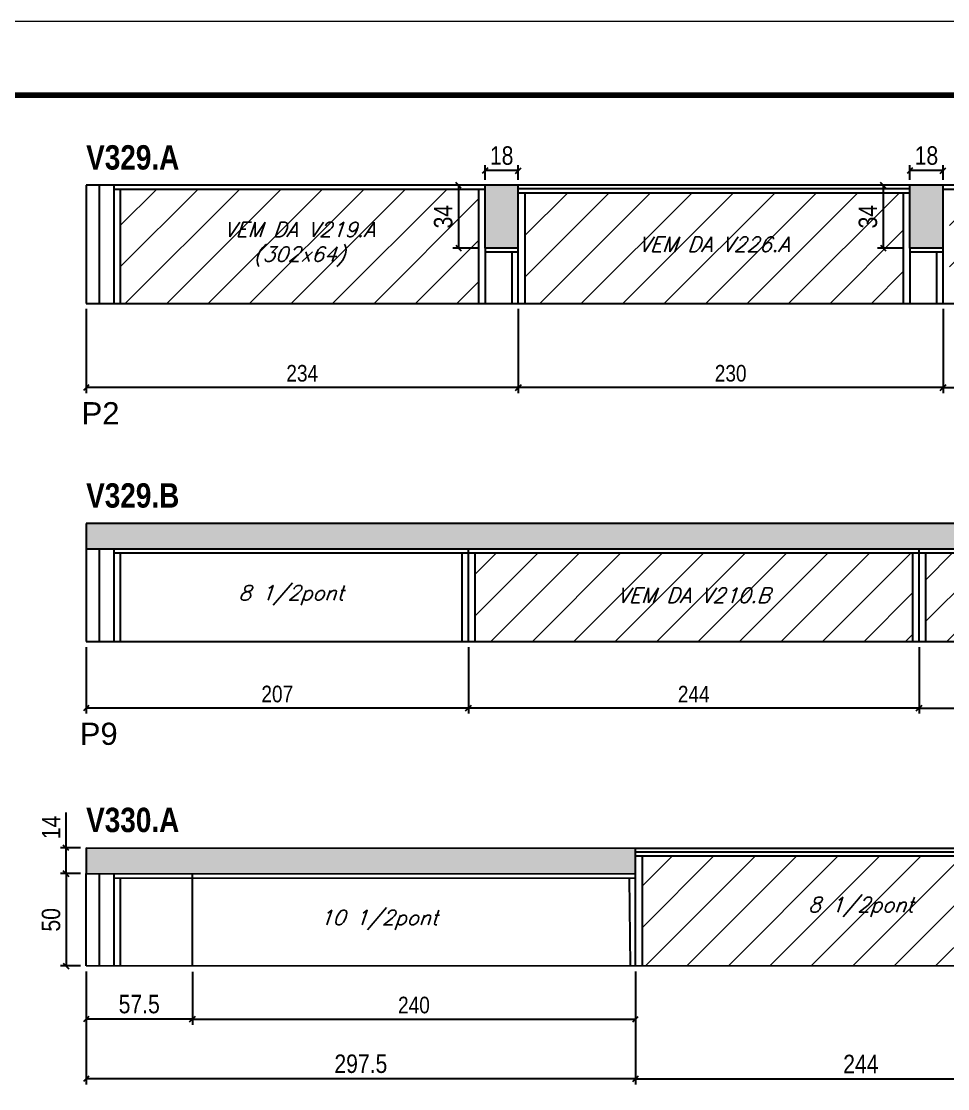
# Model space of a CAD drawing. Extents: x 2603 to 22413, y 1253 to 30260.
# Drawn here: x 15206 to 15708, y 23548 to 24126 of the extents above; entities that cross this region are included whole.
import ezdxf

# ---------------------------------------------------------------- set-up
doc = ezdxf.new("R2010")
doc.units = 0
doc.linetypes.add('DASHED', pattern=[0.75, 0.5, -0.25])
for name, color, linetype in [('5', 5, 'Continuous'), ('COTA', 241, 'Continuous'), ('NOMENCLATURA', 7, 'Continuous'), ('Painéis', 200, 'Continuous'), ('SARR_2.2x7', 40, 'Continuous'), ('SARR_3.5x7', 81, 'Continuous'), ('texto', 7, 'Continuous')]:
    doc.layers.add(name, color=color, linetype=linetype)
for name, color, linetype, lineweight in [('Folhas', 255, 'Continuous', 9), ('Hachura', 251, 'Continuous', 9), ('SARRAFO DE PRESSAO', 251, 'DASHED', 9)]:
    doc.layers.add(name, color=color, linetype=linetype, lineweight=lineweight)
doc.styles.add('COTA TECNICA', font='techl___.ttf', dxfattribs={"height": 10})
doc.styles.add('COTA TECNICA-50', font='techl___.ttf', dxfattribs={"height": 9})
doc.styles.add('Romans', font='romans.shx')
doc.styles.get("Standard").update_dxf_attribs({"font": 'arial.ttf'})
doc.styles.add('TECNICA', font='techb___.ttf', dxfattribs={"height": 10})
doc.dimstyles.new('COTA PAINEL-50', dxfattribs={"dimtxt": 9, "dimasz": 3, "dimexe": 3, "dimexo": 3, "dimgap": 3, "dimtad": 1, "dimdec": 1, "dimzin": 12, "dimdsep": 46, "dimtxsty": 'COTA TECNICA-50', "dimblk1": 'OBLIQUE', "dimblk2": 'OBLIQUE', "dimsah": 1, "dimcen": 0.9, "dimclrd": 4, "dimclre": 4, "dimclrt": 240, "dimadec": 1, "dimazin": 3, "dimtfac": 1, "dimtdec": 1, "dimtmove": 0, "dimatfit": 3, "dimfxl": 1, "dimtolj": 1, "dimtzin": 12, "dimarcsym": 0})
doc.dimstyles.new('PAINEL', dxfattribs={"dimtxt": 10, "dimasz": 3, "dimexe": 3, "dimexo": 3, "dimgap": 3, "dimtad": 1, "dimdec": 1, "dimzin": 12, "dimdsep": 46, "dimtxsty": 'COTA TECNICA', "dimblk1": 'OBLIQUE', "dimblk2": 'OBLIQUE', "dimsah": 1, "dimcen": 0.9, "dimclrd": 4, "dimclre": 4, "dimclrt": 240, "dimadec": 1, "dimazin": 3, "dimtfac": 1, "dimtdec": 1, "dimtmove": 0, "dimatfit": 3, "dimfxl": 1, "dimtolj": 1, "dimtzin": 12, "dimarcsym": 0})

# ---------------------------------------------------------------- blocks, each defined once
blk = doc.blocks.new('9999999999')
at = {"layer": 'Folhas'}
blk.add_lwpolyline([(98138.98, 34190.21), (99623.98, 34190.21), (99623.98, 35240.21), (98138.98, 35240.21)], close=True, dxfattribs=at)
at = {"layer": 'Folhas', "color": 30, "const_width": 3}
blk.add_lwpolyline([(98213.98, 34230.21), (99583.98, 34230.21), (99583.98, 35200.21), (98213.98, 35200.21)], close=True, dxfattribs=at)
blk = doc.blocks.new('_Oblique')
at = {"color": 0, "linetype": 'ByBlock', "lineweight": -2}
blk.add_line((-0.5, -0.5), (0.5, 0.5), dxfattribs=at)
blk = doc.blocks.new('*D167')
at = {"layer": 'COTA', "color": 4, "linetype": 'ByBlock', "lineweight": -2, "transparency": 16777216}
for p, q in [((15475.47, 23970.5), (15475.47, 23924.91)), ((15705.47, 23970.5), (15705.47, 23924.91)), ((15705.47, 23927.91), (15475.47, 23927.91))]:
    blk.add_line(p, q, dxfattribs=at)
at = {"layer": 'Defpoints', "color": 0, "linetype": 'ByBlock', "transparency": 16777216}
for p in [(15475.47, 23973.5), (15705.47, 23973.5), (15475.47, 23927.91)]:
    blk.add_point(p, dxfattribs=at)
at = {"layer": 'COTA', "color": 4, "linetype": 'ByBlock', "lineweight": -2, "transparency": 16777216, "xscale": 3, "yscale": 3, "zscale": 3, "rotation": 180}
blk.add_blockref('_Oblique', (15475.47, 23927.91), dxfattribs=at)
at = {"layer": 'COTA', "color": 4, "linetype": 'ByBlock', "lineweight": -2, "transparency": 16777216, "xscale": 3, "yscale": 3, "zscale": 3}
blk.add_blockref('_Oblique', (15705.47, 23927.91), dxfattribs=at)
at = {"layer": 'COTA', "color": 240, "linetype": 'ByBlock', "transparency": 16777216, "insert": (15590.47, 23935.61), "char_height": 9, "attachment_point": 5, "style": 'COTA TECNICA-50'}
blk.add_mtext('\\A1;230', dxfattribs=at)
blk = doc.blocks.new('*D1072')
at = {"layer": 'COTA', "color": 4, "linetype": 'ByBlock', "lineweight": -2, "transparency": 16777216}
for p, q in [((15241.47, 23970.5), (15241.47, 23924.91)), ((15475.47, 23970.5), (15475.47, 23924.91)), ((15475.47, 23927.91), (15241.47, 23927.91))]:
    blk.add_line(p, q, dxfattribs=at)
at = {"layer": 'Defpoints', "color": 0, "linetype": 'ByBlock', "transparency": 16777216}
for p in [(15241.47, 23973.5), (15475.47, 23973.5), (15241.47, 23927.91)]:
    blk.add_point(p, dxfattribs=at)
at = {"layer": 'COTA', "color": 4, "linetype": 'ByBlock', "lineweight": -2, "transparency": 16777216, "xscale": 3, "yscale": 3, "zscale": 3, "rotation": 180}
blk.add_blockref('_Oblique', (15241.47, 23927.91), dxfattribs=at)
at = {"layer": 'COTA', "color": 4, "linetype": 'ByBlock', "lineweight": -2, "transparency": 16777216, "xscale": 3, "yscale": 3, "zscale": 3}
blk.add_blockref('_Oblique', (15475.47, 23927.91), dxfattribs=at)
at = {"layer": 'COTA', "color": 240, "linetype": 'ByBlock', "transparency": 16777216, "insert": (15358.47, 23935.61), "char_height": 9, "attachment_point": 5, "style": 'COTA TECNICA-50'}
blk.add_mtext('\\A1;234', dxfattribs=at)
blk = doc.blocks.new('*D899')
at = {"layer": 'COTA', "color": 4, "linetype": 'ByBlock', "lineweight": -2, "transparency": 16777216}
for p, q in [((15705.47, 23970.5), (15705.47, 23924.91)), ((15921.47, 23970.5), (15921.47, 23924.91)), ((15705.47, 23927.91), (15921.47, 23927.91))]:
    blk.add_line(p, q, dxfattribs=at)
at = {"layer": 'Defpoints', "color": 0, "linetype": 'ByBlock', "transparency": 16777216}
for p in [(15705.47, 23973.5), (15921.47, 23973.5), (15921.47, 23927.91)]:
    blk.add_point(p, dxfattribs=at)
at = {"layer": 'COTA', "color": 4, "linetype": 'ByBlock', "lineweight": -2, "transparency": 16777216, "xscale": 3, "yscale": 3, "zscale": 3, "rotation": 180}
blk.add_blockref('_Oblique', (15705.47, 23927.91), dxfattribs=at)
at = {"layer": 'COTA', "color": 4, "linetype": 'ByBlock', "lineweight": -2, "transparency": 16777216, "xscale": 3, "yscale": 3, "zscale": 3}
blk.add_blockref('_Oblique', (15921.47, 23927.91), dxfattribs=at)
at = {"layer": 'COTA', "color": 240, "linetype": 'ByBlock', "transparency": 16777216, "insert": (15813.47, 23936.02), "char_height": 10, "attachment_point": 5, "style": 'COTA TECNICA'}
blk.add_mtext('\\A1;216', dxfattribs=at)
blk = doc.blocks.new('*D901')
at = {"layer": 'COTA', "color": 4, "linetype": 'ByBlock', "lineweight": -2, "transparency": 16777216}
for p, q in [((15454.47, 24037.5), (15440.07, 24037.5)), ((15443.07, 24037.5), (15443.07, 24003.5)), ((15454.47, 24003.5), (15440.07, 24003.5))]:
    blk.add_line(p, q, dxfattribs=at)
at = {"layer": 'Defpoints', "color": 0, "linetype": 'ByBlock', "transparency": 16777216}
for p in [(15457.47, 24037.5), (15443.07, 24003.5), (15457.47, 24003.5)]:
    blk.add_point(p, dxfattribs=at)
at = {"layer": 'COTA', "color": 4, "linetype": 'ByBlock', "lineweight": -2, "transparency": 16777216, "xscale": 3, "yscale": 3, "zscale": 3}
for p, rotation in [((15443.07, 24037.5), 90), ((15443.07, 24003.5), 270)]:
    blk.add_blockref('_Oblique', p, dxfattribs=dict(at, rotation=rotation))
at = {"layer": 'COTA', "color": 240, "linetype": 'ByBlock', "transparency": 16777216, "insert": (15434.85, 24020.5), "char_height": 10, "attachment_point": 5, "rotation": 90, "style": 'COTA TECNICA'}
blk.add_mtext('\\A1;34', dxfattribs=at)
blk = doc.blocks.new('*D902')
at = {"layer": 'COTA', "color": 4, "linetype": 'ByBlock', "lineweight": -2, "transparency": 16777216}
for p, q in [((15457.47, 24040.5), (15457.47, 24048.45)), ((15475.47, 24045.45), (15457.47, 24045.45)), ((15475.47, 24040.5), (15475.47, 24048.45))]:
    blk.add_line(p, q, dxfattribs=at)
at = {"layer": 'Defpoints', "color": 0, "linetype": 'ByBlock', "transparency": 16777216}
for p in [(15457.47, 24045.45), (15457.47, 24037.5), (15475.47, 24037.5)]:
    blk.add_point(p, dxfattribs=at)
at = {"layer": 'COTA', "color": 4, "linetype": 'ByBlock', "lineweight": -2, "transparency": 16777216, "xscale": 3, "yscale": 3, "zscale": 3, "rotation": 180}
blk.add_blockref('_Oblique', (15457.47, 24045.45), dxfattribs=at)
at = {"layer": 'COTA', "color": 4, "linetype": 'ByBlock', "lineweight": -2, "transparency": 16777216, "xscale": 3, "yscale": 3, "zscale": 3}
blk.add_blockref('_Oblique', (15475.47, 24045.45), dxfattribs=at)
at = {"layer": 'COTA', "color": 240, "linetype": 'ByBlock', "transparency": 16777216, "insert": (15466.47, 24053.54), "char_height": 10, "attachment_point": 5, "style": 'COTA TECNICA'}
blk.add_mtext('\\A1;18', dxfattribs=at)
blk = doc.blocks.new('*D117')
at = {"layer": 'COTA', "color": 4, "linetype": 'ByBlock', "lineweight": -2, "transparency": 16777216}
for p, q in [((15684.47, 24037.5), (15670.07, 24037.5)), ((15673.07, 24037.5), (15673.07, 24003.5)), ((15684.47, 24003.5), (15670.07, 24003.5))]:
    blk.add_line(p, q, dxfattribs=at)
at = {"layer": 'Defpoints', "color": 0, "linetype": 'ByBlock', "transparency": 16777216}
for p in [(15687.47, 24037.5), (15673.07, 24003.5), (15687.47, 24003.5)]:
    blk.add_point(p, dxfattribs=at)
at = {"layer": 'COTA', "color": 4, "linetype": 'ByBlock', "lineweight": -2, "transparency": 16777216, "xscale": 3, "yscale": 3, "zscale": 3}
for p, rotation in [((15673.07, 24037.5), 90), ((15673.07, 24003.5), 270)]:
    blk.add_blockref('_Oblique', p, dxfattribs=dict(at, rotation=rotation))
at = {"layer": 'COTA', "color": 240, "linetype": 'ByBlock', "transparency": 16777216, "insert": (15664.85, 24020.5), "char_height": 10, "attachment_point": 5, "rotation": 90, "style": 'COTA TECNICA'}
blk.add_mtext('\\A1;34', dxfattribs=at)
blk = doc.blocks.new('*D903')
at = {"layer": 'COTA', "color": 4, "linetype": 'ByBlock', "lineweight": -2, "transparency": 16777216}
for p, q in [((15687.47, 24040.5), (15687.47, 24048.45)), ((15705.47, 24045.45), (15687.47, 24045.45)), ((15705.47, 24040.5), (15705.47, 24048.45))]:
    blk.add_line(p, q, dxfattribs=at)
at = {"layer": 'Defpoints', "color": 0, "linetype": 'ByBlock', "transparency": 16777216}
for p in [(15687.47, 24045.45), (15687.47, 24037.5), (15705.47, 24037.5)]:
    blk.add_point(p, dxfattribs=at)
at = {"layer": 'COTA', "color": 4, "linetype": 'ByBlock', "lineweight": -2, "transparency": 16777216, "xscale": 3, "yscale": 3, "zscale": 3, "rotation": 180}
blk.add_blockref('_Oblique', (15687.47, 24045.45), dxfattribs=at)
at = {"layer": 'COTA', "color": 4, "linetype": 'ByBlock', "lineweight": -2, "transparency": 16777216, "xscale": 3, "yscale": 3, "zscale": 3}
blk.add_blockref('_Oblique', (15705.47, 24045.45), dxfattribs=at)
at = {"layer": 'COTA', "color": 240, "linetype": 'ByBlock', "transparency": 16777216, "insert": (15696.47, 24053.54), "char_height": 10, "attachment_point": 5, "style": 'COTA TECNICA'}
blk.add_mtext('\\A1;18', dxfattribs=at)
blk = doc.blocks.new('*D118')
at = {"layer": 'COTA', "color": 4, "linetype": 'ByBlock', "lineweight": -2, "transparency": 16777216}
for p, q in [((15448.47, 23787.37), (15448.47, 23751.28)), ((15692.47, 23787.37), (15692.47, 23751.28)), ((15692.47, 23754.28), (15448.47, 23754.28))]:
    blk.add_line(p, q, dxfattribs=at)
at = {"layer": 'Defpoints', "color": 0, "linetype": 'ByBlock', "transparency": 16777216}
for p in [(15448.47, 23790.37), (15692.47, 23790.37), (15448.47, 23754.28)]:
    blk.add_point(p, dxfattribs=at)
at = {"layer": 'COTA', "color": 4, "linetype": 'ByBlock', "lineweight": -2, "transparency": 16777216, "xscale": 3, "yscale": 3, "zscale": 3, "rotation": 180}
blk.add_blockref('_Oblique', (15448.47, 23754.28), dxfattribs=at)
at = {"layer": 'COTA', "color": 4, "linetype": 'ByBlock', "lineweight": -2, "transparency": 16777216, "xscale": 3, "yscale": 3, "zscale": 3}
blk.add_blockref('_Oblique', (15692.47, 23754.28), dxfattribs=at)
at = {"layer": 'COTA', "color": 240, "linetype": 'ByBlock', "transparency": 16777216, "insert": (15570.47, 23761.85), "char_height": 9, "attachment_point": 5, "style": 'COTA TECNICA-50'}
blk.add_mtext('\\A1;244', dxfattribs=at)
blk = doc.blocks.new('*D904')
at = {"layer": 'COTA', "color": 4, "linetype": 'ByBlock', "lineweight": -2, "transparency": 16777216}
for p, q in [((15241.47, 23787.37), (15241.47, 23751.28)), ((15448.47, 23787.37), (15448.47, 23751.28)), ((15448.47, 23754.28), (15241.47, 23754.28))]:
    blk.add_line(p, q, dxfattribs=at)
at = {"layer": 'Defpoints', "color": 0, "linetype": 'ByBlock', "transparency": 16777216}
for p in [(15241.47, 23790.37), (15448.47, 23790.37), (15241.47, 23754.28)]:
    blk.add_point(p, dxfattribs=at)
at = {"layer": 'COTA', "color": 4, "linetype": 'ByBlock', "lineweight": -2, "transparency": 16777216, "xscale": 3, "yscale": 3, "zscale": 3, "rotation": 180}
blk.add_blockref('_Oblique', (15241.47, 23754.28), dxfattribs=at)
at = {"layer": 'COTA', "color": 4, "linetype": 'ByBlock', "lineweight": -2, "transparency": 16777216, "xscale": 3, "yscale": 3, "zscale": 3}
blk.add_blockref('_Oblique', (15448.47, 23754.28), dxfattribs=at)
at = {"layer": 'COTA', "color": 240, "linetype": 'ByBlock', "transparency": 16777216, "insert": (15344.97, 23761.87), "char_height": 9, "attachment_point": 5, "style": 'COTA TECNICA-50'}
blk.add_mtext('\\A1;207', dxfattribs=at)
blk = doc.blocks.new('*D905')
at = {"layer": 'COTA', "color": 4, "linetype": 'ByBlock', "lineweight": -2, "transparency": 16777216}
for p, q in [((15692.47, 23787.37), (15692.47, 23751.28)), ((15936.47, 23787.37), (15936.47, 23751.28)), ((15692.47, 23754.28), (15936.47, 23754.28))]:
    blk.add_line(p, q, dxfattribs=at)
at = {"layer": 'Defpoints', "color": 0, "linetype": 'ByBlock', "transparency": 16777216}
for p in [(15692.47, 23790.37), (15936.47, 23790.37), (15936.47, 23754.28)]:
    blk.add_point(p, dxfattribs=at)
at = {"layer": 'COTA', "color": 4, "linetype": 'ByBlock', "lineweight": -2, "transparency": 16777216, "xscale": 3, "yscale": 3, "zscale": 3, "rotation": 180}
blk.add_blockref('_Oblique', (15692.47, 23754.28), dxfattribs=at)
at = {"layer": 'COTA', "color": 4, "linetype": 'ByBlock', "lineweight": -2, "transparency": 16777216, "xscale": 3, "yscale": 3, "zscale": 3}
blk.add_blockref('_Oblique', (15936.47, 23754.28), dxfattribs=at)
at = {"layer": 'COTA', "color": 240, "linetype": 'ByBlock', "transparency": 16777216, "insert": (15814.47, 23762.35), "char_height": 10, "attachment_point": 5, "style": 'COTA TECNICA'}
blk.add_mtext('\\A1;244', dxfattribs=at)
blk = doc.blocks.new('*D119')
at = {"layer": 'COTA', "color": 4, "linetype": 'ByBlock', "lineweight": -2, "transparency": 16777216}
for p, q in [((15298.97, 23611.48), (15298.97, 23582.8)), ((15538.97, 23611.48), (15538.97, 23582.8)), ((15298.97, 23585.8), (15538.97, 23585.8))]:
    blk.add_line(p, q, dxfattribs=at)
at = {"layer": 'Defpoints', "color": 0, "linetype": 'ByBlock', "transparency": 16777216}
for p in [(15298.97, 23614.48), (15538.97, 23614.48), (15538.97, 23585.8)]:
    blk.add_point(p, dxfattribs=at)
at = {"layer": 'COTA', "color": 4, "linetype": 'ByBlock', "lineweight": -2, "transparency": 16777216, "xscale": 3, "yscale": 3, "zscale": 3, "rotation": 180}
blk.add_blockref('_Oblique', (15298.97, 23585.8), dxfattribs=at)
at = {"layer": 'COTA', "color": 4, "linetype": 'ByBlock', "lineweight": -2, "transparency": 16777216, "xscale": 3, "yscale": 3, "zscale": 3}
blk.add_blockref('_Oblique', (15538.97, 23585.8), dxfattribs=at)
at = {"layer": 'COTA', "color": 240, "linetype": 'ByBlock', "transparency": 16777216, "insert": (15418.97, 23593.39), "char_height": 9, "attachment_point": 5, "style": 'COTA TECNICA-50'}
blk.add_mtext('\\A1;240', dxfattribs=at)
blk = doc.blocks.new('*D909')
at = {"layer": 'COTA', "color": 4, "linetype": 'ByBlock', "lineweight": -2, "transparency": 16777216}
for p, q in [((15241.47, 23611.61), (15241.47, 23582.8)), ((15298.97, 23611.48), (15298.97, 23582.8)), ((15298.97, 23585.8), (15241.47, 23585.8))]:
    blk.add_line(p, q, dxfattribs=at)
at = {"layer": 'Defpoints', "color": 0, "linetype": 'ByBlock', "transparency": 16777216}
for p in [(15241.47, 23614.61), (15298.97, 23614.48), (15241.47, 23585.8)]:
    blk.add_point(p, dxfattribs=at)
at = {"layer": 'COTA', "color": 4, "linetype": 'ByBlock', "lineweight": -2, "transparency": 16777216, "xscale": 3, "yscale": 3, "zscale": 3, "rotation": 180}
blk.add_blockref('_Oblique', (15241.47, 23585.8), dxfattribs=at)
at = {"layer": 'COTA', "color": 4, "linetype": 'ByBlock', "lineweight": -2, "transparency": 16777216, "xscale": 3, "yscale": 3, "zscale": 3}
blk.add_blockref('_Oblique', (15298.97, 23585.8), dxfattribs=at)
at = {"layer": 'COTA', "color": 240, "linetype": 'ByBlock', "transparency": 16777216, "insert": (15270.22, 23593.9), "char_height": 10, "attachment_point": 5, "style": 'COTA TECNICA'}
blk.add_mtext('\\A1;57.5', dxfattribs=at)
blk = doc.blocks.new('*D910')
at = {"layer": 'COTA', "color": 4, "linetype": 'ByBlock', "lineweight": -2, "transparency": 16777216}
for p, q in [((15241.47, 23611.61), (15241.47, 23550.45)), ((15538.97, 23611.48), (15538.97, 23550.45)), ((15538.97, 23553.45), (15241.47, 23553.45))]:
    blk.add_line(p, q, dxfattribs=at)
at = {"layer": 'Defpoints', "color": 0, "linetype": 'ByBlock', "transparency": 16777216}
for p in [(15241.47, 23614.61), (15538.97, 23614.48), (15241.47, 23553.45)]:
    blk.add_point(p, dxfattribs=at)
at = {"layer": 'COTA', "color": 4, "linetype": 'ByBlock', "lineweight": -2, "transparency": 16777216, "xscale": 3, "yscale": 3, "zscale": 3, "rotation": 180}
blk.add_blockref('_Oblique', (15241.47, 23553.45), dxfattribs=at)
at = {"layer": 'COTA', "color": 4, "linetype": 'ByBlock', "lineweight": -2, "transparency": 16777216, "xscale": 3, "yscale": 3, "zscale": 3}
blk.add_blockref('_Oblique', (15538.97, 23553.45), dxfattribs=at)
at = {"layer": 'COTA', "color": 240, "linetype": 'ByBlock', "transparency": 16777216, "insert": (15390.22, 23561.59), "char_height": 10, "attachment_point": 5, "style": 'COTA TECNICA'}
blk.add_mtext('\\A1;297.5', dxfattribs=at)
blk = doc.blocks.new('*D911')
at = {"layer": 'COTA', "color": 4, "linetype": 'ByBlock', "lineweight": -2, "transparency": 16777216}
for p, q in [((15538.97, 23611.56), (15538.97, 23550.45)), ((15782.97, 23611.48), (15782.97, 23550.45)), ((15538.97, 23553.45), (15782.97, 23553.45))]:
    blk.add_line(p, q, dxfattribs=at)
at = {"layer": 'Defpoints', "color": 0, "linetype": 'ByBlock', "transparency": 16777216}
for p in [(15538.97, 23614.56), (15782.97, 23614.48), (15782.97, 23553.45)]:
    blk.add_point(p, dxfattribs=at)
at = {"layer": 'COTA', "color": 4, "linetype": 'ByBlock', "lineweight": -2, "transparency": 16777216, "xscale": 3, "yscale": 3, "zscale": 3, "rotation": 180}
blk.add_blockref('_Oblique', (15538.97, 23553.45), dxfattribs=at)
at = {"layer": 'COTA', "color": 4, "linetype": 'ByBlock', "lineweight": -2, "transparency": 16777216, "xscale": 3, "yscale": 3, "zscale": 3}
blk.add_blockref('_Oblique', (15782.97, 23553.45), dxfattribs=at)
at = {"layer": 'COTA', "color": 240, "linetype": 'ByBlock', "transparency": 16777216, "insert": (15660.97, 23561.52), "char_height": 10, "attachment_point": 5, "style": 'COTA TECNICA'}
blk.add_mtext('\\A1;244', dxfattribs=at)
blk = doc.blocks.new('*D1000')
at = {"layer": 'COTA', "color": 4, "linetype": 'ByBlock', "lineweight": -2, "transparency": 16777216}
for p, q in [((15238.47, 23664.61), (15227.6, 23664.61)), ((15230.6, 23664.61), (15230.6, 23614.61)), ((15238.47, 23614.61), (15227.6, 23614.61))]:
    blk.add_line(p, q, dxfattribs=at)
at = {"layer": 'Defpoints', "color": 0, "linetype": 'ByBlock', "transparency": 16777216}
for p in [(15241.47, 23664.61), (15230.6, 23614.61), (15241.47, 23614.61)]:
    blk.add_point(p, dxfattribs=at)
at = {"layer": 'COTA', "color": 4, "linetype": 'ByBlock', "lineweight": -2, "transparency": 16777216, "xscale": 3, "yscale": 3, "zscale": 3}
for p, rotation in [((15230.6, 23664.61), 90), ((15230.6, 23614.61), 270)]:
    blk.add_blockref('_Oblique', p, dxfattribs=dict(at, rotation=rotation))
at = {"layer": 'COTA', "color": 240, "linetype": 'ByBlock', "transparency": 16777216, "insert": (15222.5, 23639.61), "char_height": 10, "attachment_point": 5, "rotation": 90, "style": 'COTA TECNICA'}
blk.add_mtext('\\A1;50', dxfattribs=at)
blk = doc.blocks.new('*D1001')
at = {"layer": 'COTA', "color": 4, "linetype": 'ByBlock', "lineweight": -2, "transparency": 16777216}
for p, q in [((15230.6, 23678.61), (15230.6, 23697.72)), ((15238.47, 23678.61), (15227.6, 23678.61)), ((15230.6, 23664.61), (15230.6, 23678.61)), ((15238.47, 23664.61), (15227.6, 23664.61))]:
    blk.add_line(p, q, dxfattribs=at)
at = {"layer": 'Defpoints', "color": 0, "linetype": 'ByBlock', "transparency": 16777216}
for p in [(15230.6, 23678.61), (15241.47, 23678.61), (15241.47, 23664.61)]:
    blk.add_point(p, dxfattribs=at)
at = {"layer": 'COTA', "color": 4, "linetype": 'ByBlock', "lineweight": -2, "transparency": 16777216, "xscale": 3, "yscale": 3, "zscale": 3}
for p, rotation in [((15230.6, 23678.61), 90), ((15230.6, 23664.61), 270)]:
    blk.add_blockref('_Oblique', p, dxfattribs=dict(at, rotation=rotation))
at = {"layer": 'COTA', "color": 240, "linetype": 'ByBlock', "transparency": 16777216, "insert": (15222.53, 23689.66), "char_height": 10, "attachment_point": 5, "rotation": 90, "style": 'COTA TECNICA'}
blk.add_mtext('\\A1;14', dxfattribs=at)

msp = doc.modelspace()

# ---------------------------------------------------------------- hatches: boundary and pattern name
at = {"layer": 'COTA', "linetype": 'ByBlock'}
h = msp.add_hatch(dxfattribs=at)
h.set_pattern_fill('AR-CONC', color=256, scale=0.03)
h.set_pattern_definition([(50, (-117479.7914, -6505.9606), (5.46554007, -0.47817257), [0.5715, -6.2865]), (355, (-117479.7914, -6505.9606), (-1.05730264, 5.73170536), [0.4572, -5.02921753]), (100.4514447, (-117479.336, -6506.0005), (4.40823741, 5.25353256), [0.48570026, -5.34270734]), (46.1842, (-117479.7914, -6504.4366), (8.13237123, -1.26126984), [0.85725, -9.42975]), (96.6355576, (-117479.114, -6504.542), (7.122124, 7.42278374), [0.7285507, -8.01406824]), (351.184151, (-117479.791, -6504.437), (7.122124, 7.42278374), [0.685799, -7.54379196]), (21, (-117479.0294, -6504.8176), (4.54843174, -3.06795595), [0.5715, -6.2865]), (326, (-117479.0294, -6504.8176), (1.85406085, 5.52563898), [0.4572, -5.0292]), (71.451445, (-117478.6504, -6505.0733), (6.40249258, 2.45768307), [0.48570026, -5.34269813]), (37.5, (-117479.7914, -6505.9606), (0.092658098, 2.536651166), [0, -4.96824, 0, -5.1054, 0, -5.04825]), (7.5, (-117479.7914, -6505.9606), (2.004589875, 3.005417245), [0, -2.91084, 0, -4.85394, 0, -1.92405]), (327.5, (-117481.4907, -6505.9606), (4.067717855, -0.17186232), [0, -1.905, 0, -5.9436, 0, -7.8867]), (317.5, (-117482.2527, -6505.9606), (4.44387544, 0.76279473), [0, -2.4765, 0, -3.94716, 0, -5.6007])])
h.paths.add_polyline_path([(15475.47, 24037.5), (15457.47, 24037.5), (15457.47, 24003.5), (15475.47, 24003.5)])
h.paths.add_polyline_path([(15705.47, 24037.5), (15687.47, 24037.5), (15687.47, 24003.5), (15705.47, 24003.5)])
h = msp.add_hatch(dxfattribs=at)
h.set_pattern_fill('AR-CONC', color=256, scale=0.03)
h.set_pattern_definition([(50, (-115953.561, -5242.9348), (5.46554007, -0.47817257), [0.5715, -6.2865]), (355, (-115953.561, -5242.935), (-1.05730264, 5.73170536), [0.4572, -5.02921753]), (100.4514447, (-115953.1054, -5242.9746), (4.40823741, 5.25353256), [0.48570026, -5.34270734]), (46.1842, (-115953.561, -5241.411), (8.13237123, -1.26126984), [0.85725, -9.42975]), (96.6355576, (-115952.883, -5241.516), (7.122124, 7.42278374), [0.7285507, -8.01406824]), (351.184151, (-115953.561, -5241.411), (7.122124, 7.42278374), [0.685799, -7.54379196]), (21, (-115952.799, -5241.7918), (4.54843174, -3.06795595), [0.5715, -6.2865]), (326, (-115952.799, -5241.792), (1.85406085, 5.52563898), [0.4572, -5.0292]), (71.451445, (-115952.42, -5242.0474), (6.40249258, 2.45768307), [0.48570026, -5.34269813]), (37.5, (-115953.5608, -5242.9348), (0.092658098, 2.536651166), [0, -4.96824, 0, -5.1054, 0, -5.04825]), (7.5, (-115953.5608, -5242.9348), (2.004589875, 3.005417245), [0, -2.91084, 0, -4.85394, 0, -1.92405]), (327.5, (-115955.26, -5242.9348), (4.067717855, -0.17186232), [0, -1.905, 0, -5.9436, 0, -7.8867]), (317.5, (-115956.022, -5242.9348), (4.44387544, 0.76279473), [0, -2.4765, 0, -3.94716, 0, -5.6007])])
h.paths.add_polyline_path([(15241.47, 23854.37), (15241.47, 23840.37), (15936.47, 23840.37), (15936.47, 23854.37)])
h = msp.add_hatch(dxfattribs=at)
h.set_pattern_fill('AR-CONC', color=256, scale=0.03)
h.set_pattern_definition([(50, (-115900.2867, -5371.0305), (5.46554007, -0.47817257), [0.5715, -6.2865]), (355, (-115900.2867, -5371.0305), (-1.05730264, 5.73170536), [0.4572, -5.02921753]), (100.4514447, (-115899.831, -5371.0704), (4.40823741, 5.25353256), [0.48570026, -5.34270734]), (46.1842, (-115900.287, -5369.5065), (8.13237123, -1.26126984), [0.85725, -9.42975]), (96.6355576, (-115899.609, -5369.612), (7.122124, 7.42278374), [0.7285507, -8.01406824]), (351.184151, (-115900.287, -5369.5065), (7.122124, 7.42278374), [0.685799, -7.54379196]), (21, (-115899.5247, -5369.8875), (4.54843174, -3.06795595), [0.5715, -6.2865]), (326, (-115899.5247, -5369.8875), (1.85406085, 5.52563898), [0.4572, -5.0292]), (71.451445, (-115899.1457, -5370.143), (6.40249258, 2.45768307), [0.48570026, -5.34269813]), (37.5, (-115900.2867, -5371.0305), (0.092658098, 2.536651166), [0, -4.96824, 0, -5.1054, 0, -5.04825]), (7.5, (-115900.2867, -5371.0305), (2.004589875, 3.005417245), [0, -2.91084, 0, -4.85394, 0, -1.92405]), (327.5, (-115901.986, -5371.0305), (4.067717855, -0.17186232), [0, -1.905, 0, -5.9436, 0, -7.8867]), (317.5, (-115902.748, -5371.0305), (4.44387544, 0.76279473), [0, -2.4765, 0, -3.94716, 0, -5.6007])])
h.paths.add_polyline_path([(15538.97, 23664.48), (15538.97, 23678.48), (15241.47, 23678.61), (15241.47, 23664.61)])
at = {"layer": 'Hachura', "linetype": 'ByBlock'}
h = msp.add_hatch(dxfattribs=at)
h.set_pattern_fill('ANSI31', color=256, scale=5)
h.paths.add_polyline_path([(15453.97, 23973.5), (15453.97, 24035.3), (15259.97, 24035.3), (15259.97, 23973.5)])
h.paths.add_polyline_path([(15683.97, 23973.5), (15683.97, 24033.3), (15478.97, 24033.3), (15478.97, 23973.5)])
h.paths.add_polyline_path([(15902.97, 23973.5), (15902.97, 24035.3), (15708.97, 24035.3), (15708.97, 23973.5)])
h = msp.add_hatch(dxfattribs=at)
h.set_pattern_fill('ANSI31', color=256, scale=5)
h.set_pattern_definition([(45, (-23, 0), (-11.22532, 11.22532), [])])
h.paths.add_polyline_path([(15451.97, 23838.17), (15451.97, 23790.37), (15688.97, 23790.37), (15688.97, 23838.17)])
h.paths.add_polyline_path([(15695.97, 23838.17), (15695.97, 23790.37), (15917.97, 23790.37), (15917.97, 23838.17)])
h = msp.add_hatch(dxfattribs=at)
h.set_pattern_fill('ANSI31', color=256, scale=5)
h.set_pattern_definition([(45, (-115909.308, -2253.529), (-11.2253202, 11.2253202), [])])
h.paths.add_polyline_path([(15779.47, 23614.52), (15779.47, 23674.28), (15542.47, 23674.28), (15542.47, 23614.56)])
h.paths.add_polyline_path([(15809.1, 23674.28), (15786.47, 23674.28), (15786.47, 23614.52), (15809.1, 23614.51)])
h.paths.add_polyline_path([(15834.97, 23614.51), (15834.97, 23674.28), (15812.6, 23674.28), (15812.6, 23614.51)])
h.paths.add_polyline_path([(15937.47, 23614.49), (15937.47, 23669.48), (15838.47, 23669.48), (15838.47, 23614.51)])
h.paths.add_polyline_path([(15958.9, 23674.28), (15940.97, 23674.28), (15940.97, 23614.49), (15958.9, 23614.49)])
h.paths.add_polyline_path([(15962.4, 23614.49), (15977.47, 23614.49), (15977.47, 23674.28), (15962.4, 23674.28)])

# ---------------------------------------------------------------- linework, layer by layer
at = {"layer": 'COTA', "linetype": 'ByBlock'}
for p, q in [((15475.47, 24037.5), (15457.47, 24037.5)), ((15705.47, 24037.5), (15687.47, 24037.5)), ((15936.47, 23854.37), (15241.47, 23854.37)), ((15241.47, 23854.37), (15241.47, 23840.37)), ((15241.47, 23678.61), (15241.47, 23664.61)), ((15241.47, 23678.61), (15538.97, 23678.48))]:
    msp.add_line(p, q, dxfattribs=at)
at = {"layer": 'Painéis', "linetype": 'Continuous'}
for p, q in [((15241.47, 24037.5), (15241.47, 23973.5)), ((15457.47, 24037.5), (15241.47, 24037.5)), ((15457.47, 24003.5), (15457.47, 24037.5)), ((15687.47, 24037.5), (15475.47, 24037.5)), ((15475.47, 23973.5), (15475.47, 24037.5)), ((15687.47, 24035.5), (15475.47, 24035.5)), ((15687.47, 24003.5), (15687.47, 24037.5)), ((15705.47, 23973.5), (15705.47, 24037.5)), ((15921.47, 24037.5), (15705.47, 24037.5)), ((15475.47, 24003.5), (15457.47, 24003.5)), ((15705.47, 24003.5), (15687.47, 24003.5)), ((15241.47, 23973.5), (15921.47, 23973.5)), ((15241.47, 23840.37), (15241.47, 23790.37)), ((15936.47, 23840.37), (15241.47, 23840.37)), ((15448.47, 23790.37), (15448.47, 23840.37)), ((15692.47, 23790.37), (15692.47, 23840.37)), ((15241.47, 23790.37), (15936.47, 23790.37)), ((15538.97, 23614.48), (15538.97, 23678.48)), ((15538.97, 23678.48), (15995.97, 23678.48)), ((15538.97, 23676.48), (15995.97, 23676.48)), ((15241.47, 23614.61), (15241.47, 23664.61)), ((15241.47, 23664.61), (15538.97, 23664.48)), ((15298.97, 23614.48), (15298.97, 23664.48)), ((15995.97, 23614.48), (15241.47, 23614.61))]:
    msp.add_line(p, q, dxfattribs=at)
at = {"layer": 'SARR_2.2x7', "linetype": 'Continuous'}
for p, q in [((15248.47, 24037.5), (15248.47, 23973.5)), ((15457.47, 24035.3), (15256.47, 24035.3)), ((15906.47, 24035.3), (15705.47, 24035.3)), ((15687.47, 24033.3), (15475.47, 24033.3)), ((15475.47, 24001.3), (15457.47, 24001.3)), ((15705.47, 24001.3), (15687.47, 24001.3)), ((15248.47, 23840.37), (15248.47, 23790.37)), ((15448.47, 23838.17), (15256.47, 23838.17)), ((15692.47, 23838.17), (15448.47, 23838.17)), ((15921.47, 23838.17), (15692.47, 23838.17)), ((15538.97, 23674.28), (15782.97, 23674.28)), ((15248.47, 23664.61), (15248.47, 23614.61)), ((15256.47, 23662.31), (15538.97, 23662.18))]:
    msp.add_line(p, q, dxfattribs=at)
at = {"layer": 'SARR_3.5x7'}
for p, q in [((15256.47, 24037.5), (15256.47, 23973.5)), ((15259.97, 24035.3), (15259.97, 23973.5)), ((15453.97, 24035.3), (15453.97, 23973.5)), ((15478.97, 24033.3), (15478.97, 23973.5)), ((15683.97, 24033.3), (15683.97, 23973.5)), ((15457.47, 24003.5), (15457.47, 23973.5)), ((15471.97, 24001.3), (15471.97, 23973.5)), ((15687.47, 24003.5), (15687.47, 23973.5)), ((15701.97, 24001.3), (15701.97, 23973.5)), ((15256.47, 23840.37), (15256.47, 23790.37)), ((15259.97, 23838.17), (15259.97, 23790.37)), ((15444.97, 23838.17), (15444.97, 23790.37)), ((15451.97, 23838.17), (15451.97, 23790.37)), ((15688.97, 23838.17), (15688.97, 23790.37)), ((15695.97, 23838.17), (15695.97, 23790.37)), ((15542.47, 23674.28), (15542.47, 23614.48)), ((15256.47, 23664.61), (15256.47, 23614.61)), ((15259.97, 23662.31), (15259.97, 23614.61)), ((15535.47, 23662.31), (15536.09, 23614.61))]:
    msp.add_line(p, q, dxfattribs=at)

# ---------------------------------------------------------------- block references
at = {"layer": 'SARRAFO DE PRESSAO', "color": 6, "linetype": 'ByBlock'}
msp.add_blockref('9999999999', (-83386.1, -11113.91), dxfattribs=at)

# ---------------------------------------------------------------- texts
at = {"layer": '5', "linetype": 'Continuous'}
for s, rotation, p in [('P2', 359.99996, (15239.02, 23908.02)), ('P9', 0.00004, (15238.04, 23734.38))]:
    msp.add_text(s, height=12, rotation=rotation, dxfattribs=at).set_placement(p)
at = {"layer": 'NOMENCLATURA', "style": 'TECNICA'}
for s, p in [('V329.A', (15241.47, 24046.02)), ('V329.B', (15241.47, 23862.89)), ('V330.A', (15241.47, 23687.13))]:
    msp.add_text(s, height=13.2, dxfattribs=at).set_placement(p)
at = {"layer": 'texto', "color": 2, "char_height": 8, "attachment_point": 5, "style": 'Romans'}
for s, insert in [('{\\Q19;\\C256;VEM DA V219.A^J(302x64)}', (15356.97, 24005.5)), ('{\\Q19;\\C256;VEM DA V226.A}', (15581.47, 24005.5)), ('{\\Q19;\\C256;8 1/2pont}', (15352.47, 23815.37)), ('{\\Q19;\\C256;VEM DA V210.B}', (15570.47, 23815.37)), ('{\\Q19;\\C256;8 1/2pont}', (15660.97, 23646.48)), ('{\\Q19;\\C256;10 1/2pont}', (15400.03, 23639.48))]:
    msp.add_mtext(s, dxfattribs=dict(at, insert=insert))

# ---------------------------------------------------------------- dimensions: what is measured, and where the dimension line sits
at = {"layer": 'COTA', "linetype": 'ByBlock'}
for base, p1, p2, picture, middle in [((15457.47, 24045.45), (15475.47, 24037.5), (15457.47, 24037.5), '*D902', (15466.47, 24053.54)), ((15687.47, 24045.45), (15705.47, 24037.5), (15687.47, 24037.5), '*D903', (15696.47, 24053.54)), ((15921.47, 23927.91), (15705.47, 23973.5), (15921.47, 23973.5), '*D899', (15813.47, 23936.02)), ((15936.47, 23754.28), (15692.47, 23790.37), (15936.47, 23790.37), '*D905', (15814.47, 23762.35)), ((15241.47, 23553.45), (15538.97, 23614.48), (15241.47, 23614.61), '*D910', (15390.22, 23561.59)), ((15782.97, 23553.45), (15538.97, 23614.56), (15782.97, 23614.48), '*D911', (15660.97, 23561.52))]:
    dim = msp.add_linear_dim(base=base, p1=p1, p2=p2, dimstyle='PAINEL', dxfattribs=at)
    dim.commit()
    dim.dimension.update_dxf_attribs({"geometry": picture, "text_midpoint": middle})
for base, p1, p2, angle, picture, middle in [((15443.07, 24003.5), (15457.47, 24037.5), (15457.47, 24003.5), 90, '*D901', (15434.85, 24020.5)), ((15673.07, 24003.5), (15687.47, 24037.5), (15687.47, 24003.5), 90, '*D117', (15664.85, 24020.5)), ((15230.6, 23678.61), (15241.47, 23664.61), (15241.47, 23678.61), 90, '*D1001', (15222.53, 23689.66)), ((15230.6, 23614.61), (15241.47, 23664.61), (15241.47, 23614.61), 90, '*D1000', (15222.5, 23639.61)), ((15241.47, 23585.8), (15298.97, 23614.48), (15241.47, 23614.61), 180, '*D909', (15270.22, 23593.9))]:
    dim = msp.add_linear_dim(base=base, p1=p1, p2=p2, angle=angle, dimstyle='PAINEL', dxfattribs=at)
    dim.commit()
    dim.dimension.update_dxf_attribs({"geometry": picture, "text_midpoint": middle})
for base, p1, p2, picture, middle in [((15241.47, 23927.91), (15475.47, 23973.5), (15241.47, 23973.5), '*D1072', (15358.47, 23935.61)), ((15241.47, 23754.28), (15448.47, 23790.37), (15241.47, 23790.37), '*D904', (15344.97, 23761.87)), ((15538.97, 23585.8), (15298.97, 23614.48), (15538.97, 23614.48), '*D119', (15418.97, 23593.39))]:
    dim = msp.add_linear_dim(base=base, p1=p1, p2=p2, angle=180, dimstyle='COTA PAINEL-50', override={"dimarcsym": 1}, dxfattribs=at)
    dim.commit()
    dim.dimension.update_dxf_attribs({"geometry": picture, "text_midpoint": middle})
for base, p1, p2, picture, middle in [((15475.47, 23927.91), (15705.47, 23973.5), (15475.47, 23973.5), '*D167', (15590.47, 23935.61)), ((15448.47, 23754.28), (15692.47, 23790.37), (15448.47, 23790.37), '*D118', (15570.47, 23761.85))]:
    dim = msp.add_linear_dim(base=base, p1=p1, p2=p2, dimstyle='COTA PAINEL-50', override={"dimarcsym": 1}, dxfattribs=at)
    dim.commit()
    dim.dimension.update_dxf_attribs({"geometry": picture, "text_midpoint": middle})

doc.saveas('drawing.dxf')
